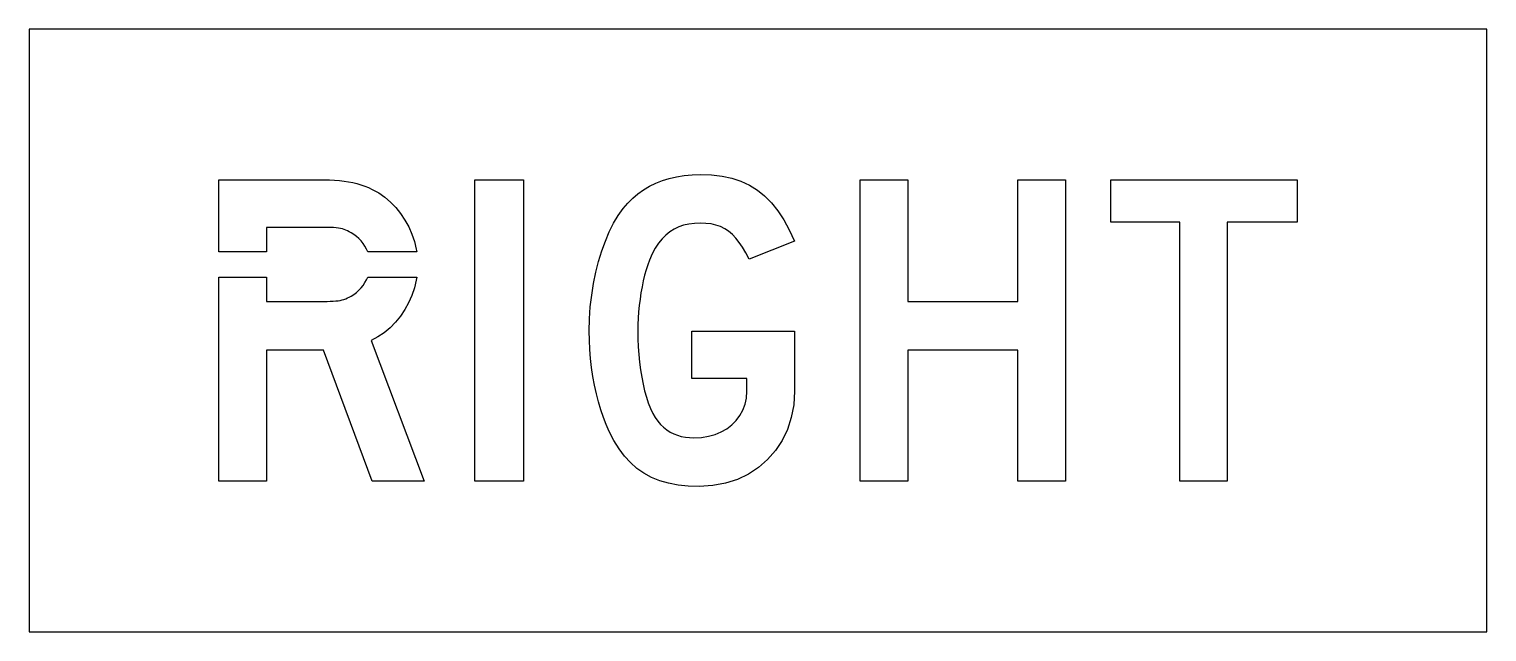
# Model space of a CAD drawing. Extents: x 0 to 29, y 0 to 12.
import ezdxf

# ---------------------------------------------------------------- set-up
doc = ezdxf.new("R2010")
doc.units = 0
doc.layers.add('CUT', color=7, linetype='Continuous')
doc.layers.add('OUTSIDE', color=1, linetype='Continuous')

msp = doc.modelspace()

# ---------------------------------------------------------------- linework, layer by layer
at = {"layer": 'CUT'}
for points in [[(6.6064, 7.7838), (6.562, 7.8312), (6.514, 7.8744), (6.4612, 7.9134), (6.4054, 7.9476), (6.3694, 7.9674), (6.3358, 7.9842), (6.3022, 7.9992), (6.268, 8.0118), (6.2326, 8.0226), (6.1948, 8.0316), (6.1534, 8.0388), (6.1078, 8.0442), (6.0562, 8.0478), (5.998, 8.0508), (5.932, 8.052), (5.8582, 8.0526), (4.7212, 8.0526), (4.7212, 7.5668), (3.7738, 7.5668), (3.7738, 9), (5.7526, 9), (5.8654, 8.9988), (5.9728, 8.9964), (6.0742, 8.991), (6.1714, 8.9838), (6.2638, 8.9736), (6.3526, 8.9604), (6.4378, 8.9442), (6.52, 8.925), (6.5992, 8.9022), (6.6766, 8.8758), (6.7522, 8.8452), (6.8266, 8.8104), (6.955, 8.7396), (7.0762, 8.6544), (7.1902, 8.556), (7.2952, 8.4462), (7.3906, 8.3262), (7.4764, 8.1972), (7.5508, 8.061), (7.6138, 7.9188), (7.6642, 7.7712), (7.7014, 7.6212), (7.7095, 7.5668), (6.7364, 7.5668), (6.712, 7.6224), (6.6814, 7.6788), (6.6466, 7.7328)], [(9.8368, 3), (8.8684, 3), (8.8684, 9), (9.8368, 9)], [(14.9782, 3.8118), (14.8462, 3.6114), (14.6896, 3.4314), (14.5102, 3.2748), (14.3092, 3.1428), (14.0896, 3.0366), (13.852, 2.9592), (13.5988, 2.9112), (13.3318, 2.895), (13.1128, 2.9016), (12.9094, 2.9232), (12.7204, 2.9592), (12.5446, 3.0102), (12.382, 3.0762), (12.2314, 3.1578), (12.0922, 3.2556), (11.9638, 3.369), (11.8456, 3.4986), (11.7358, 3.645), (11.635, 3.8088), (11.542, 3.9894), (11.4814, 4.1256), (11.425, 4.269), (11.3728, 4.4202), (11.326, 4.578), (11.284, 4.7418), (11.2474, 4.9104), (11.2156, 5.0838), (11.1898, 5.2602), (11.1688, 5.4402), (11.1544, 5.622), (11.1454, 5.8056), (11.1418, 5.9892), (11.1478, 6.231), (11.164, 6.4698), (11.191, 6.7056), (11.2276, 6.936), (11.2738, 7.1598), (11.329, 7.3764), (11.392, 7.5834), (11.4634, 7.7796), (11.542, 7.9644), (11.6272, 8.1354), (11.7184, 8.2914), (11.8156, 8.4318), (11.9086, 8.538), (12.007, 8.6352), (12.112, 8.7234), (12.2236, 8.8026), (12.3412, 8.8728), (12.466, 8.934), (12.5968, 8.9862), (12.7342, 9.0288), (12.8788, 9.0624), (13.0294, 9.0858), (13.1878, 9.1002), (13.3528, 9.105), (13.5766, 9.0972), (13.7854, 9.0726), (13.9798, 9.0312), (14.161, 8.9718), (14.3296, 8.8944), (14.4868, 8.7972), (14.6326, 8.6808), (14.7688, 8.544), (14.8948, 8.3856), (15.013, 8.2062), (15.1228, 8.004), (15.226, 7.779), (14.3212, 7.4208), (14.2576, 7.5456), (14.194, 7.6566), (14.128, 7.755), (14.0608, 7.8408), (13.99, 7.914), (13.9156, 7.9764), (13.837, 8.0274), (13.7536, 8.0682), (13.6636, 8.0988), (13.5676, 8.1204), (13.4644, 8.133), (13.3528, 8.1366), (13.2352, 8.1324), (13.1242, 8.1186), (13.0198, 8.0958), (12.922, 8.0628), (12.8302, 8.0196), (12.745, 7.9656), (12.6646, 7.9008), (12.5902, 7.8252), (12.5206, 7.737), (12.4564, 7.6374), (12.397, 7.5252), (12.3418, 7.3998), (12.3064, 7.3068), (12.274, 7.2066), (12.244, 7.0998), (12.2164, 6.9876), (12.1924, 6.8706), (12.1708, 6.75), (12.1528, 6.6264), (12.1378, 6.5004), (12.1258, 6.3726), (12.1174, 6.2448), (12.112, 6.1164), (12.1102, 5.9892), (12.1126, 5.832), (12.1192, 5.6748), (12.13, 5.52), (12.145, 5.367), (12.1636, 5.2182), (12.187, 5.0736), (12.214, 4.9344), (12.2446, 4.8012), (12.2794, 4.6752), (12.3178, 4.557), (12.3598, 4.4472), (12.4054, 4.3476), (12.4546, 4.2672), (12.5068, 4.1946), (12.5632, 4.1298), (12.6226, 4.0722), (12.6862, 4.0218), (12.7528, 3.9792), (12.823, 3.9432), (12.8962, 3.9138), (12.9736, 3.8916), (13.0546, 3.8754), (13.1386, 3.8664), (13.2262, 3.8634), (13.375, 3.8712), (13.516, 3.894), (13.6486, 3.9312), (13.7704, 3.9816), (13.882, 4.0452), (13.9816, 4.1208), (14.0686, 4.2084), (14.1418, 4.3062), (14.2, 4.4136), (14.2432, 4.5306), (14.2696, 4.656), (14.2792, 4.7892), (14.2792, 5.0424), (13.1842, 5.0424), (13.1842, 5.9892), (15.226, 5.9892), (15.226, 4.7892), (15.2098, 4.5222), (15.1618, 4.269), (15.0844, 4.0314)], [(17.479, 5.6106), (17.479, 3), (16.5316, 3), (16.5316, 9), (17.479, 9), (17.479, 6.579), (19.6684, 6.579), (19.6684, 9), (20.6158, 9), (20.6158, 3), (19.6684, 3), (19.6684, 5.6106)], [(22.8892, 8.1576), (21.5212, 8.1576), (21.5212, 9), (25.2262, 9), (25.2262, 8.1576), (23.8366, 8.1576), (23.8366, 3), (22.8892, 3)], [(3.7738, 7.0648), (4.7212, 7.0648), (4.7212, 6.579), (5.8582, 6.579), (5.9278, 6.5796), (5.9908, 6.5808), (6.0472, 6.5838), (6.0982, 6.5874), (6.1444, 6.5928), (6.187, 6.6), (6.2266, 6.609), (6.2632, 6.6192), (6.2992, 6.6324), (6.334, 6.6474), (6.3694, 6.6642), (6.4054, 6.684), (6.4612, 6.7182), (6.514, 6.7572), (6.562, 6.8004), (6.6064, 6.8478), (6.6466, 6.8988), (6.6814, 6.9528), (6.712, 7.0092), (6.7364, 7.0648), (7.7102, 7.0648), (7.7008, 7.002), (7.6642, 6.8478), (7.6132, 6.6984), (7.5496, 6.5538), (7.474, 6.4158), (7.3864, 6.2856), (7.2886, 6.165), (7.1812, 6.0546), (7.0642, 5.9562), (6.9388, 5.871), (6.8056, 5.8002), (7.858, 3), (6.8266, 3), (5.8582, 5.6106), (4.7212, 5.6106), (4.7212, 3), (3.7738, 3)]]:
    msp.add_lwpolyline(points, close=True, dxfattribs=at)
at = {"layer": 'OUTSIDE'}
msp.add_lwpolyline([(0, 0), (29, 0), (29, 12), (0, 12)], close=True, dxfattribs=at)

doc.saveas('drawing.dxf')
